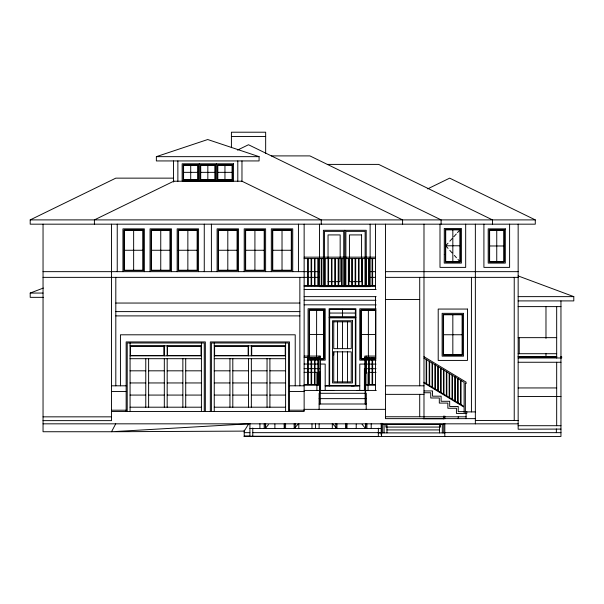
<?xml version="1.0" encoding="UTF-8"?>
<svg xmlns="http://www.w3.org/2000/svg" width="604" height="604" viewBox="0 0 604 604"><rect width="100%" height="100%" fill="white"/><g stroke="black" fill="none" stroke-linecap="round" stroke-linejoin="round"><path stroke-width="0.91" d="M316.587 359.055L316.624 310.192M333.733 355.016L333.733 351.845L351.264 351.86L351.241 381.894L333.733 381.879L333.733 351.845M342.506 316.813L342.513 309.323M347.466 381.894L347.489 351.86M329.112 385.82L329.112 308.772L355.915 308.795L355.862 385.843L359.765 385.843L359.765 390.433M359.765 385.843L359.788 364.084L376.02 364.099M368.047 390.433L368.055 372.374L376.035 372.374M115.726 423.827L111.529 431.739L43.043 431.739L43.043 224.175M268.455 424.635L265.262 428.47L265.262 423.865M249.913 428.485L381.184 428.47M448.032 248.372L445.707 245.775L448.032 243.186M449.837 241.17L452.162 238.58M453.838 236.708L456.299 233.974M457.492 232.638L459.969 229.882L445.707 229.882L445.707 261.675L459.969 261.675L459.969 229.882M427.632 188.893L449.67 178.142L535.28 219.894L535.28 224.175L30.2 224.175L30.2 219.894L115.809 178.142L173.499 178.142M173.975 181.087L94.405 219.894L94.405 224.175M237.485 150.109L248.493 144.741L402.589 219.894L402.589 224.175M43.329 297.342L30.2 297.342L30.2 293.061L43.314 288.063M156.361 156.655L207.723 139.532L259.086 156.655L259.086 160.936L156.361 160.936L156.361 156.655L259.086 156.655M518.156 358.021L561.675 357.983L561.675 356.911L560.957 356.843M560.957 429.082L518.156 429.225L518.156 224.175M231.415 136.489L265.662 136.489M271.385 155.9L309.905 155.9L441.109 219.894L441.109 224.175M327.323 164.401L378.685 164.401L492.471 219.894L492.471 224.175M183.578 172.351L197.848 172.351M200.702 172.351L214.964 172.351M217.817 172.351L232.087 172.351M173.695 181.223L241.97 181.223L241.97 160.936M30.2 219.894L535.28 219.894M445.707 245.775L459.969 245.775M489.618 245.979L503.887 245.979M124.364 250.26L142.914 250.26M151.476 250.26L170.026 250.26M178.225 250.26L197.131 250.26M218.535 250.26L237.085 250.26M245.639 250.26L264.19 250.26M272.396 250.26L291.302 250.26M304.137 257.161L375.477 257.161M304.137 258.587L375.477 258.587M43.043 271.657L319.478 271.657M370.131 271.657L375.545 271.657M385.465 271.657L518.156 271.657M43.043 277.364L319.478 277.364M370.131 277.364L375.545 277.364M385.465 277.364L518.156 277.364M328.04 281.645L340.165 281.645L340.165 234.918L328.04 234.918L328.04 285.7M304.137 285.7L375.477 285.7M304.137 286.236L375.477 286.236M304.137 289.497L376.118 289.497M30.2 293.061L43.043 293.061M304.137 296.632L376.118 296.632M518.156 296.632L573.8 296.632L573.8 300.905L518.156 300.905M385.465 299.478L419.712 299.478M115.809 303.049L299.863 303.049M518.156 306.613L560.957 306.613M115.809 311.611L299.863 311.611M329.641 313.053L355.378 313.053M115.809 315.892L299.863 315.892M309.49 334.442L323.759 334.442M361.215 334.488L375.514 334.488M443.562 334.744L462.113 334.744M518.156 337.651L556.677 337.651M130.071 345.85L201.411 345.85M214.254 345.85L285.594 345.85M518.156 353.702L556.677 353.702M130.071 355.839L201.411 355.839M214.254 355.839L285.594 355.839M304.137 356.081L320.55 356.088L320.565 390.433L333.733 390.448M375.477 356.081L364.778 356.088L364.778 373.325L366.205 373.325L366.205 356.088M518.156 356.677L556.677 356.677M518.156 356.949L556.677 356.949M560.957 356.911L561.675 356.911M304.137 357.508L319.629 357.508M364.778 357.508L375.477 357.508M130.071 358.693L201.411 358.693M214.254 358.693L285.594 358.693M518.156 362.257L560.957 362.257M130.071 370.818L145.768 370.818M148.622 370.818L164.318 370.818M167.172 370.818L182.861 370.818M185.715 370.818L201.411 370.818M214.254 370.818L229.95 370.818M232.804 370.818L248.493 370.818M251.347 370.818L267.043 370.818M269.897 370.818L285.594 370.818M319.123 372.117L320.55 372.117M364.778 372.117L366.205 372.117M320.55 373.325L319.123 373.325L319.123 356.088M130.071 382.951L145.768 382.951M148.622 382.951L164.318 382.951M167.172 382.951L182.861 382.951M185.715 382.951L201.411 382.951M214.254 382.951L229.95 382.951M232.804 382.951L248.493 382.951M251.347 382.951L267.043 382.951M269.897 382.951L285.594 382.951M304.137 384.62L320.211 384.62L320.211 390.501M365.156 384.62L375.477 384.62M304.137 385.148L319.727 385.148L319.727 390.501M365.631 385.148L375.477 385.148M111.529 385.805L126.153 385.805M289.512 385.805L304.137 385.805M358.323 385.843L325.186 385.843L355.326 385.843L355.378 317.893L329.641 317.87L329.641 385.82M385.465 385.805L423.985 385.805M351.241 385.843L354.261 385.843M518.156 387.942L556.677 387.942M304.137 390.433L376.3 390.433M423.985 390.939L432.547 390.939L432.547 396.186L441.109 396.186L441.109 401.283L449.67 401.283L449.67 406.454L458.232 406.454L458.232 411.626L466.794 411.626L466.794 413.43L456.428 413.43L456.428 408.259L447.866 408.259L447.866 403.087L439.312 403.087L439.312 397.991L430.75 397.991L430.75 392.743L423.985 392.743M111.529 391.505L126.153 391.505M289.512 391.505L304.137 391.505M385.465 394.359L423.985 394.359M130.071 395.076L145.768 395.076M148.622 395.076L164.318 395.076M167.172 395.076L182.861 395.076M185.715 395.076L201.411 395.076M214.254 395.076L229.95 395.076M232.804 395.076L248.493 395.076M251.347 395.076L267.043 395.076M269.897 395.076L285.594 395.076M518.156 396.503L560.957 396.503M319.123 398.64L366.205 398.64M319.123 403.993L366.205 403.993M130.071 407.202L201.411 407.202M214.254 407.202L285.594 407.202M304.137 409.346L385.465 409.346M111.529 410.199L126.153 410.199M289.512 410.199L304.137 410.199M111.529 411.483L304.137 411.483L304.137 224.175M466.794 411.898L475.356 411.898M385.465 416.752L466.077 416.798M43.043 416.843L111.529 416.843M475.356 418.64L385.465 418.64L385.465 224.175M423.268 418.738L443.88 418.738M475.356 420.452L518.156 420.452M43.043 420.633L111.529 420.633L111.529 224.175M43.043 423.827L518.156 423.834M382.664 424.333L443.744 424.333M518.156 425.707L560.957 425.707M386.945 429.92L439.463 429.92M244.212 432.66L249.92 432.66M252.774 432.66L381.592 432.66M444.816 432.66L560.957 432.66M444.816 432.887L378.331 432.887L378.383 428.191M381.592 434.895L381.184 434.895L381.184 423.276M244.212 436.45L560.957 436.45L560.957 300.905M304.137 300.203L375.945 300.271M304.137 304.824L376.171 304.892M376.058 308.81L359.788 308.795L359.788 360.165L376.02 360.173M329.112 317.334L355.915 317.357M318.874 360.127L308.063 360.12L308.063 308.757L325.186 308.772L325.186 360.135L320.679 360.135M304.137 364.046L318.784 364.053M320.611 364.053L325.186 364.061L325.186 390.433M304.137 368.666L319.652 368.674M376.028 368.719L364.401 368.712L364.386 390.433L356.571 390.463M304.137 372.321L316.904 372.328L316.904 390.433M518.156 275.937L573.8 296.632M241.691 181.087L321.26 219.894L321.26 224.175M423.985 356.7L466.084 382.128L466.084 383.555L465.367 383.125L465.367 412.608M423.985 358.127L464.114 382.37L464.114 406.477L423.985 382.234M423.985 382.951L464.114 407.194L464.114 412.608M449.837 250.388L452.124 252.933M454.367 255.432L456.45 257.749M457.983 259.456L459.969 261.675M362.068 424.28L365.488 428.47L365.488 423.933M556.677 306.613L556.677 358.021M556.677 362.257L556.677 425.707M556.367 428.953L556.367 432.66M545.978 306.613L545.978 338.399M545.978 353.355L545.978 357.568M519.229 337.651L519.229 353.702M514.231 277.364L514.231 420.452M509.595 224.175L509.595 267.383L483.91 267.383L483.91 224.175M496.752 230.283L496.752 261.675M475.356 224.175L475.356 423.827M471.43 277.364L471.43 411.898M466.077 413.43L466.077 418.64M465.676 224.175L465.676 267.383L439.999 267.383L439.999 224.175M461.033 380.505L461.033 404.612M460.573 380.226L460.573 404.34M458.126 378.753L458.126 402.86M458.232 416.888L458.232 418.64M457.666 378.474L457.666 402.581M455.273 377.024L455.273 401.139M454.812 376.753L454.812 400.86M452.834 229.882L452.834 261.675M452.834 314.767L452.834 354.722M452.471 375.333L452.471 399.448M452.019 375.061L452.019 399.169M449.633 373.619L449.633 397.726M449.172 373.34L449.172 397.447M446.817 371.921L446.817 396.028M446.356 371.641L446.356 395.748M444.816 416.028L444.816 418.836M444.816 423.389L444.816 436.45M443.963 370.192L443.963 394.306M443.744 416.028L443.744 418.836M443.744 423.487L443.744 432.887M443.502 369.92L443.502 394.027M442.317 424.559L442.317 432.887M441.109 368.47L441.109 392.577M440.656 368.191L440.656 392.306M440.535 424.318L440.535 427.066L385.873 427.066L385.873 424.318M439.463 424.318L439.463 432.887M438.247 366.741L438.247 390.848M437.787 366.462L437.787 390.577M435.386 365.012L435.386 389.119M434.925 364.733L434.925 388.84M432.524 363.283L432.524 387.391M432.064 363.004L432.064 387.111M429.663 361.554L429.663 385.662M429.202 361.275L429.202 385.382M426.635 359.727L426.635 383.834M426.175 359.448L426.175 383.555M423.985 224.175L423.985 418.64M419.712 277.364L419.712 385.805M419.712 394.359L419.712 416.752M386.945 424.318L386.945 432.887M384.091 424.559L384.091 432.887M382.664 423.344L382.664 432.887M381.592 423.517L381.592 436.45M378.331 432.66L378.331 436.45L244.212 436.201L249.92 436.194L249.92 423.389M375.477 224.175L375.477 289.497M375.477 296.632L375.477 390.433M372.623 258.587L372.623 285.7M372.623 357.508L372.623 384.62M372.087 258.587L372.087 285.7M372.087 357.508L372.087 384.62M371.196 423.797L371.196 428.47M370.131 224.175L370.131 286.643L319.478 286.643L319.478 224.175M369.24 258.587L369.24 285.7M369.24 357.508L369.24 384.62M368.704 258.587L368.704 285.7M368.704 357.508L368.704 384.62M368.372 310.229L368.372 358.738M366.915 423.834L366.915 428.47M366.205 286.643L366.205 230.283L323.404 230.283L323.404 286.643M366.205 409.346L366.205 393.295L319.123 393.295L319.123 409.346M365.85 258.587L365.85 285.7M365.85 357.508L365.85 384.62M365.85 423.865L365.85 428.47M365.669 372.525L365.669 403.993M365.314 258.587L365.314 285.7M365.314 373.4L365.314 384.62M365.133 286.643L365.133 231.355L345.873 231.355L345.873 286.643M365.133 372.525L365.133 403.993M362.46 258.587L362.46 285.7M361.924 258.587L361.924 285.7M359.07 258.587L359.07 285.7M358.534 258.587L358.534 285.7M356.217 424.106L356.217 428.47M355.68 258.587L355.68 285.7M355.144 258.587L355.144 285.7M352.291 258.587L352.291 285.7M351.762 258.587L351.762 285.7M348.908 258.587L348.908 285.7M348.372 258.587L348.372 285.7M347.504 321.826L347.504 348.651M346.945 423.797L346.945 428.47M346.59 423.895L346.59 428.47M345.518 258.587L345.518 285.7M345.518 423.834L345.518 428.47M344.982 258.587L344.982 285.7M344.801 230.283L344.801 286.643M343.736 286.643L343.736 231.355L324.469 231.355L324.469 286.643M342.506 321.819L342.506 348.651M342.498 351.853L342.498 381.887M342.128 258.587L342.128 285.7M341.592 258.587L341.592 285.7M338.738 258.587L338.738 285.7M338.202 258.587L338.202 285.7M337.515 321.819L337.515 348.651M337.508 351.853L337.508 381.887M336.957 423.834L336.957 428.47L332.321 423.479L332.321 428.47M335.884 423.668L335.884 428.47M335.348 258.587L335.348 285.7M334.812 258.587L334.812 285.7M331.966 258.587L331.966 285.7M331.43 258.587L331.43 285.7M328.576 258.587L328.576 285.7M325.186 258.587L325.186 285.7M324.65 258.587L324.65 285.7M321.796 258.587L321.796 285.7M321.26 258.587L321.26 285.7M320.188 372.525L320.188 403.993M319.659 372.525L319.659 403.993M319.123 384.62L319.138 385.148M319.123 423.895L319.123 428.47M318.406 258.587L318.406 285.7M318.406 357.508L318.406 384.62M317.87 258.587L317.87 285.7M317.87 357.508L317.87 384.62M315.552 423.865L315.552 428.47M315.016 258.587L315.016 285.7M315.016 357.508L315.016 384.62M314.488 258.587L314.488 285.7M314.488 357.508L314.488 384.62M311.989 423.895L311.989 428.47M311.634 258.587L311.634 285.7M311.634 357.508L311.634 384.62M311.098 258.587L311.098 285.7M311.098 357.508L311.098 384.62M308.244 258.587L308.244 285.7M308.244 357.508L308.244 384.62M307.708 258.587L307.708 285.7M307.708 357.508L307.708 384.62M299.863 277.364L299.863 385.805M298.791 428.47L298.791 423.479L294.156 428.47L294.156 423.834M298.436 224.175L298.436 271.657M295.22 385.805L295.22 334.797L120.445 334.797L120.445 385.805M295.22 423.668L295.22 428.47M292.729 271.657L292.729 228.856L271.324 228.856L271.324 271.657M289.512 411.483L289.512 341.932L210.328 341.932L210.328 411.483M288.448 411.483L288.448 342.997L211.4 342.997L211.4 411.483M285.594 342.997L285.594 411.483M285.594 423.834L285.594 428.47M284.522 423.865L284.522 428.47M284.167 423.933L284.167 428.47M282.023 230.283L282.023 270.23M274.888 424.023L274.888 428.47M269.897 358.693L269.897 407.202M267.043 358.693L267.043 407.202M265.662 153.288L265.662 132.208L231.415 132.208L231.415 147.686M265.617 271.657L265.617 228.856L244.212 228.856L244.212 271.657M265.617 423.404L265.617 428.47M264.19 423.834L264.19 428.47M259.909 423.797L259.909 428.47M254.918 230.283L254.918 270.23M252.774 428.002L252.774 436.45M251.347 345.85L251.347 355.839M251.347 358.693L251.347 407.202M248.493 345.85L248.493 355.839M248.493 358.693L248.493 407.202M244.212 430.146L244.212 436.632M238.512 271.657L238.512 228.856L217.108 228.856L217.108 271.657M237.795 160.936L237.795 181.223M232.804 358.693L232.804 407.202M229.95 358.693L229.95 407.202M227.806 230.283L227.806 270.23M224.952 165.217L224.952 179.479M216.391 163.79L216.391 180.906M214.254 342.997L214.254 411.483M211.4 224.175L211.4 271.657M207.836 165.217L207.836 179.479M205.337 411.483L205.337 341.932L126.153 341.932L126.153 411.483M204.265 224.175L204.265 271.657M204.265 411.483L204.265 342.997L127.218 342.997L127.218 411.483M201.411 342.997L201.411 411.483M199.275 163.79L199.275 180.906M198.557 271.657L198.557 228.856L177.161 228.856L177.161 271.657M190.713 165.217L190.713 179.479M187.859 230.283L187.859 270.23M185.715 358.693L185.715 407.202M182.861 358.693L182.861 407.202M177.87 160.936L177.87 181.223M173.484 160.936L173.484 182.023M171.453 271.657L171.453 228.856L150.049 228.856L150.049 271.657M167.172 345.85L167.172 355.839M167.172 358.693L167.172 407.202M164.318 345.85L164.318 355.839M164.318 358.693L164.318 407.202M160.747 230.283L160.747 270.23M148.622 358.693L148.622 407.202M145.768 358.693L145.768 407.202M144.341 271.657L144.341 228.856L122.937 228.856L122.937 271.657M133.643 230.283L133.643 270.23M130.071 342.997L130.071 411.483M117.236 224.175L117.236 271.657M115.809 277.364L115.809 385.805M333.755 321.819L333.733 348.651L351.271 348.651L351.286 321.826L333.755 321.819M352.502 320.762L352.457 382.966L332.517 382.951L332.517 320.747L352.502 320.762M375.537 310.237L375.499 358.746L361.215 358.738L361.215 310.222L375.537 310.237M375.892 309.882L375.854 359.101L360.852 359.093L360.852 309.867L375.892 309.882M444.28 254.541L444.234 263.102L461.396 263.102L461.396 228.455L444.28 228.455L444.28 254.541M248.705 423.827L244.212 431.113L111.529 431.739L248.705 423.827M556.677 356.843L555.967 356.949L556.677 356.843M233.514 163.79L182.151 163.79L182.151 180.906L233.514 180.906L233.514 163.79M198.203 164.854L183.223 164.854L183.223 179.841L198.203 179.841L198.203 164.854M215.326 164.854L200.339 164.854L200.339 179.841L215.326 179.841L215.326 164.854M232.442 164.854L217.463 164.854L217.463 179.841L232.442 179.841L232.442 164.854M197.848 165.217L183.578 165.217L183.578 179.479L197.848 179.479L197.848 165.217M214.964 165.217L200.702 165.217L200.702 179.479L214.964 179.479L214.964 165.217M232.087 165.217L217.817 165.217L217.817 179.479L232.087 179.479L232.087 165.217M505.314 228.856L488.191 228.856L488.213 263.102L505.314 263.102L505.314 228.856M460.331 229.528L445.344 229.528L445.344 262.03L460.331 262.03L460.331 229.528M143.269 229.928L124.009 229.928L124.009 270.592L143.269 270.592L143.269 229.928M170.381 229.928L151.121 229.928L151.121 270.592L170.381 270.592L170.381 229.928M197.485 229.928L178.225 229.928L178.225 270.592L197.485 270.592L197.485 229.928M237.44 229.928L218.18 229.928L218.18 270.592L237.44 270.592L237.44 229.928M264.544 229.928L245.284 229.928L245.284 270.592L264.544 270.592L264.544 229.928M291.656 229.928L272.396 229.928L272.396 270.592L291.656 270.592L291.656 229.928M504.242 229.928L489.263 229.928L489.263 262.03L504.242 262.03L504.242 229.928M142.914 230.283L124.364 230.283L124.364 270.23L142.914 270.23L142.914 230.283M170.026 230.283L151.476 230.283L151.476 270.23L170.026 270.23L170.026 230.283M197.131 230.283L178.588 230.283L178.588 270.23L197.131 270.23L197.131 230.283M237.085 230.283L218.535 230.283L218.535 270.23L237.085 270.23L237.085 230.283M264.19 230.283L245.639 230.283L245.639 270.23L264.19 270.23L264.19 230.283M291.302 230.283L272.751 230.283L272.751 270.23L291.302 270.23L291.302 230.283M503.887 230.283L489.618 230.283L489.618 261.675L503.887 261.675L503.887 230.283M361.57 234.918L349.437 234.918L349.437 281.645L361.57 281.645L361.57 234.918M467.458 309.059L438.21 309.059L438.21 360.429L467.458 360.429L467.458 309.059M463.54 313.34L442.136 313.34L442.136 356.149L463.54 356.149L463.54 313.34M462.468 314.412L443.208 314.412L443.208 355.077L462.468 355.077L462.468 314.412M462.113 314.767L443.562 314.767L443.562 354.722L462.113 354.722L462.113 314.767M163.963 346.205L130.434 346.205L130.434 355.484L163.963 355.484L163.963 346.205M201.056 346.205L167.527 346.205L167.527 355.484L201.056 355.484L201.056 346.205M248.138 346.205L214.609 346.205L214.609 355.484L248.138 355.484L248.138 346.205M285.239 346.205L251.709 346.205L251.709 355.484L285.239 355.484L285.239 346.205M355.378 309.331L329.641 309.308L329.641 316.798L355.378 316.821L355.378 309.331M324.114 309.844L309.135 309.829L309.135 359.055L324.114 359.063L324.114 309.844M323.759 310.199L309.49 310.184L309.49 358.701L323.759 358.708L323.759 310.199"/></g></svg>
